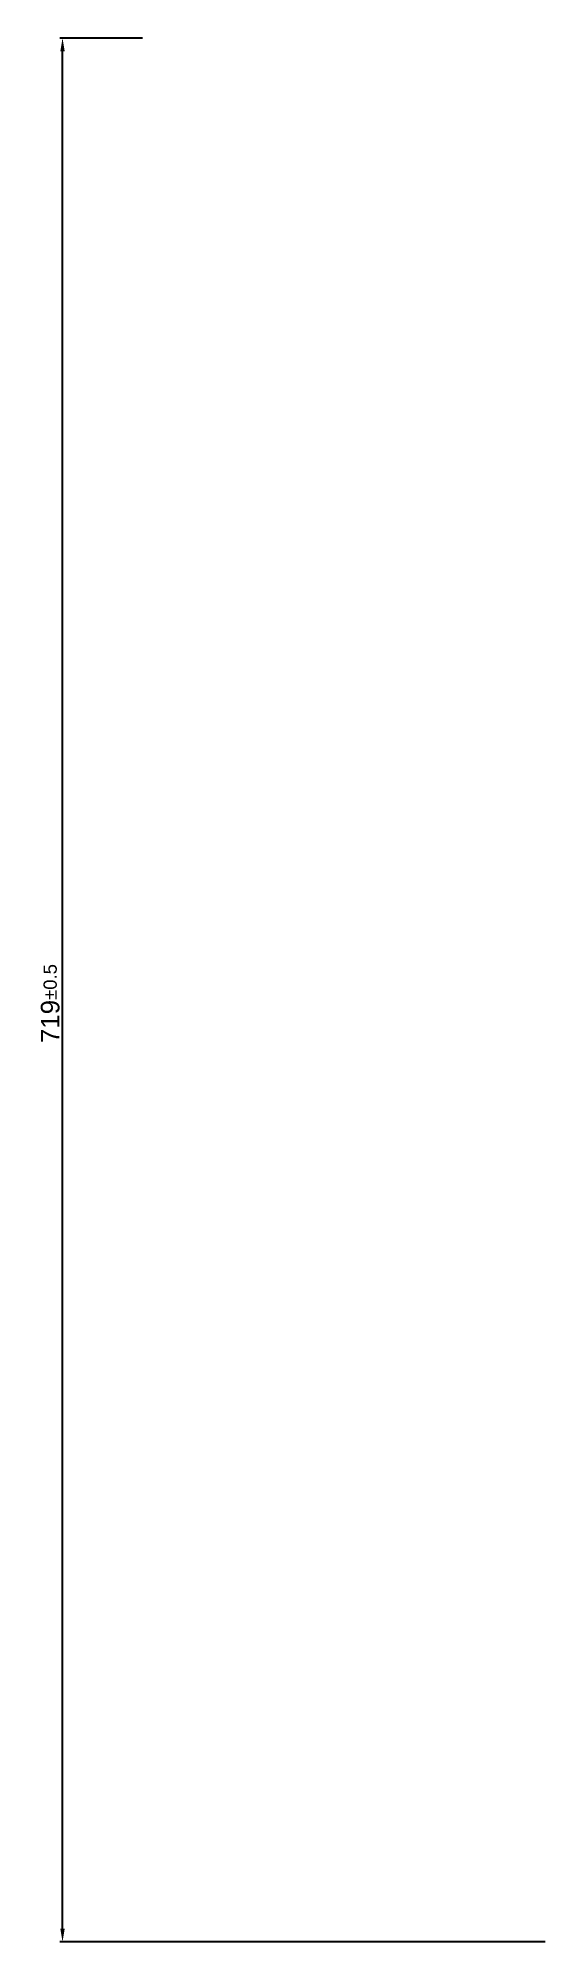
# Model space of a CAD drawing. Header units: metres. Extents: x 1285 to 1478, y 747 to 1466.
import ezdxf

# ---------------------------------------------------------------- set-up
doc = ezdxf.new("R2010")
doc.units = ezdxf.units.M
doc.layers.add('Quote', color=7, linetype='Continuous', lineweight=25)
doc.styles.add('Stile testo6', font='micross.ttf')
doc.dimstyles.get("Standard").update_dxf_attribs({"dimtxt": 0.18, "dimasz": 0.18, "dimexe": 0.18, "dimexo": 0.0625, "dimgap": 0.09, "dimtad": 0, "dimtih": 1, "dimtoh": 1, "dimdec": 4, "dimzin": 0, "dimdsep": 46, "dimtxsty": 'Standard', "dimcen": 0.09, "dimadec": 0, "dimazin": 0, "dimtfac": 1, "dimtdec": 4, "dimtofl": 0, "dimtmove": 0, "dimatfit": 3, "dimfxl": 1, "dimtolj": 1, "dimtzin": 0, "dimarcsym": 0})

# ---------------------------------------------------------------- blocks, each defined once
blk = doc.blocks.new('*D2')
at = {"layer": 'Defpoints', "color": 0}
for p in [(1294.48, 1466.05), (1325.64, 1466.05), (1477.64, 747.05)]:
    blk.add_point(p, dxfattribs=at)
at = {"layer": 'Quote', "color": 0, "linetype": 'Continuous', "lineweight": -2}
for p, q in [((1324.64, 1466.05), (1293.48, 1466.05)), ((1294.48, 752.05), (1294.48, 1461.05)), ((1476.64, 747.05), (1293.48, 747.05))]:
    blk.add_line(p, q, dxfattribs=at)
at = {"layer": 'Quote', "color": 0}
for points in [[(1295.32, 1461.05), (1293.65, 1461.05), (1294.48, 1466.05)], [(1293.65, 752.05), (1295.32, 752.05), (1294.48, 747.05)]]:
    blk.add_solid(points, dxfattribs=at)
at = {"layer": 'Quote', "color": 18, "lineweight": 18, "insert": (1289.86, 1101.42), "char_height": 7, "attachment_point": 5, "rotation": 90, "style": 'Stile testo6'}
blk.add_mtext('\\A1;719{\\H5.000000;%%p0.5}', dxfattribs=at)

msp = doc.modelspace()

# ---------------------------------------------------------------- dimensions: what is measured, and where the dimension line sits
at = {"layer": 'Quote', "linetype": 'Continuous', "lineweight": 18}
dim = msp.add_linear_dim(base=(1294.48, 1466.05), p1=(1477.64, 747.05), p2=(1325.64, 1466.05), angle=90, dimstyle='Standard', override={"dimscale": 2, "dimtxt": 3.5, "dimasz": 2.5, "dimexe": 0.5, "dimexo": 0.5, "dimgap": 0.5, "dimtad": 1, "dimjust": 0, "dimtih": 0, "dimtoh": 0, "dimdec": 1, "dimlfac": 1, "dimzin": 8, "dimlunit": 2, "dimpost": '', "dimtxsty": 'Stile testo6', "dimsah": 0, "dimse1": 0, "dimse2": 0, "dimclrt": 18, "dimtol": 1, "dimlim": 0, "dimtp": 0.5, "dimtm": 0.5, "dimtfac": 0.714286, "dimtdec": 1, "dimtix": 0, "dimtzin": 0}, dxfattribs=at)
dim.commit()
dim.dimension.update_dxf_attribs({"geometry": '*D2', "text_midpoint": (1294.48, 1101.42), "dimtype": 160})

doc.saveas('drawing.dxf')
